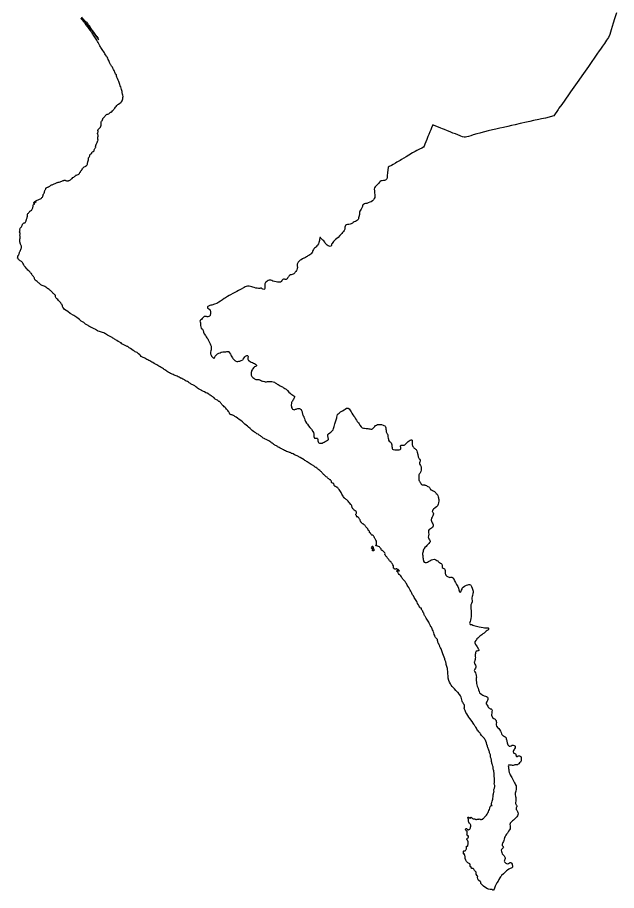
# Model space of a CAD drawing. Extents: x 283583 to 658922, y 889284 to 1241133.
# Drawn here: x 594015 to 628207, y 889284 to 939080 of the extents above; entities that cross this region are included whole.
import ezdxf

# ---------------------------------------------------------------- set-up
doc = ezdxf.new("R2010")
doc.units = 0
doc.header["$MEASUREMENT"] = 0
doc.layers.add('PUNTARENAS', color=7, linetype='Continuous')

msp = doc.modelspace()

# ---------------------------------------------------------------- linework, layer by layer
at = {"layer": 'PUNTARENAS', "color": 241}
msp.add_lwpolyline([(628207, 939352), (628090, 939000), (628019, 938758), (627898, 938381), (627817, 938100), (627748, 937937), (627640, 937780), (627521, 937595), (627409, 937434), (627335, 937325), (627182, 937115), (627122, 937039), (626604, 936291), (626221, 935745), (626056, 935510), (625580, 934832), (625470, 934667), (625077, 934113), (624918, 933897), (624868, 933825), (624630, 933470), (624153, 933345), (623914, 933302), (623772, 933267), (623468, 933201), (623260, 933149), (623070, 933109), (622709, 933031), (622418, 932958), (622214, 932913), (621995, 932862), (621758, 932813), (621544, 932764), (621322, 932718), (621128, 932665), (620883, 932612), (620675, 932554), (620467, 932505), (620413, 932489), (620241, 932443), (620031, 932379), (619884, 932332), (619756, 932293), (619670, 932271), (619579, 932254), (619503, 932252), (619414, 932275), (619326, 932306), (619276, 932323), (619018, 932438), (618866, 932489), (618711, 932552), (618551, 932614), (618394, 932684), (618269, 932734), (618174, 932759), (617946, 932867), (617792, 932927), (617720, 932960), (617643, 932781), (617600, 932664), (617556, 932548), (617498, 932402), (617438, 932283), (617382, 932120), (617326, 931985), (617272, 931860), (617222, 931732), (617183, 931689), (617086, 931629), (616960, 931563), (616812, 931490), (616706, 931426), (616568, 931358), (616347, 931219), (616192, 931131), (616076, 931061), (615942, 930985), (615856, 930930), (615670, 930825), (615585, 930767), (615460, 930693), (615358, 930639), (615234, 930571), (615174, 930532), (615155, 930369), (615134, 930231), (615118, 930056), (615114, 929985), (615108, 929919), (615098, 929870), (615063, 929833), (615013, 929802), (614970, 929788), (614908, 929777), (614836, 929765), (614780, 929753), (614720, 929720), (614675, 929677), (614625, 929611), (614578, 929570), (614543, 929531), (614515, 929495), (614468, 929460), (614422, 929415), (614383, 929355), (614379, 929283), (614383, 929194), (614389, 929122), (614397, 929058), (614405, 928976), (614409, 928914), (614411, 928850), (614403, 928803), (614381, 928752), (614335, 928672), (614276, 928612), (614209, 928565), (614121, 928536), (614034, 928510), (613954, 928477), (613878, 928463), (613816, 928444), (613756, 928420), (613725, 928385), (613713, 928339), (613704, 928302), (613695, 928256), (613678, 928213), (613641, 928155), (613600, 928081), (613559, 928027), (613542, 927984), (613529, 927912), (613531, 927850), (613494, 927714), (613484, 927650), (613471, 927599), (613457, 927552), (613428, 927519), (613360, 927480), (613303, 927440), (613235, 927415), (613183, 927390), (613128, 927353), (613070, 927312), (613000, 927283), (612930, 927265), (612856, 927269), (612786, 927249), (612732, 927216), (612711, 927175), (612705, 927117), (612707, 927047), (612701, 926998), (612668, 926938), (612626, 926874), (612575, 926816), (612519, 926763), (612449, 926683), (612412, 926635), (612318, 926523), (612239, 926470), (612165, 926410), (612109, 926361), (612051, 926299), (612008, 926248), (611969, 926196), (611944, 926143), (611938, 926079), (611907, 926029), (611870, 926015), (611806, 926026), (611750, 926057), (611699, 926088), (611635, 926147), (611586, 926201), (611551, 926265), (611501, 926339), (611448, 926378), (611403, 926417), (611398, 926422), (611389, 926436), (611339, 926489), (611308, 926526), (611281, 926531), (611268, 926513), (611257, 926439), (611252, 926352), (611225, 926254), (611193, 926172), (611146, 926095), (611106, 926045), (611069, 926006), (611016, 925963), (610971, 925924), (610931, 925882), (610904, 925837), (610878, 925781), (610862, 925739), (610846, 925694), (610819, 925649), (610777, 925601), (610743, 925570), (610698, 925538), (610647, 925509), (610589, 925477), (610549, 925454), (610507, 925427), (610457, 925398), (610383, 925354), (610368, 925351), (610278, 925307), (610201, 925258), (610156, 925229), (610090, 925174), (610045, 925128), (610014, 925083), (609997, 925044), (609983, 925001), (609982, 924904), (609989, 924857), (609993, 924813), (609986, 924758), (609968, 924692), (609941, 924640), (609908, 924589), (609871, 924554), (609838, 924513), (609788, 924461), (609744, 924440), (609692, 924421), (609628, 924399), (609597, 924397), (609544, 924370), (609509, 924331), (609476, 924292), (609451, 924253), (609420, 924212), (609403, 924177), (609379, 924152), (609343, 924136), (609296, 924134), (609251, 924148), (609208, 924148), (609162, 924136), (609117, 924097), (609097, 924071), (609079, 924024), (609056, 923999), (609025, 923978), (608947, 923974), (608858, 923983), (608784, 923997), (608687, 924020), (608599, 924041), (608529, 924072), (608471, 924087), (608388, 924087), (608320, 924074), (608263, 924042), (608230, 924000), (608178, 923959), (608137, 923889), (608128, 923821), (608128, 923770), (608132, 923710), (608128, 923661), (608128, 923613), (608122, 923588), (608089, 923568), (608027, 923574), (607976, 923603), (607934, 923634), (607895, 923647), (607847, 923629), (607779, 923629), (607688, 923638), (607616, 923648), (607525, 923669), (607443, 923696), (607392, 923708), (607315, 923731), (607237, 923746), (607184, 923752), (607136, 923754), (607064, 923738), (607010, 923713), (606949, 923684), (606745, 923566), (606634, 923498), (606531, 923447), (606422, 923385), (606304, 923328), (606178, 923268), (606104, 923225), (606010, 923171), (605889, 923097), (605821, 923056), (605713, 922982), (605608, 922893), (605515, 922836), (605387, 922772), (605270, 922727), (605113, 922674), (605060, 922661), (604990, 922645), (604951, 922632), (604914, 922619), (604885, 922601), (604865, 922578), (604861, 922556), (604865, 922518), (604887, 922492), (604937, 922459), (604972, 922432), (605007, 922395), (605021, 922360), (605025, 922322), (605035, 922279), (605029, 922242), (605029, 922205), (605033, 922156), (605023, 922123), (605008, 922086), (604988, 922053), (604969, 922038), (604930, 922016), (604887, 922003), (604841, 922012), (604800, 922016), (604755, 922024), (604711, 922024), (604664, 922016), (604637, 921993), (604598, 921940), (604557, 921903), (604517, 921860), (604470, 921823), (604448, 921809), (604436, 921785), (604430, 921758), (604440, 921729), (604456, 921663), (604467, 921614), (604469, 921556), (604471, 921509), (604473, 921432), (604499, 921355), (604570, 921299), (604612, 921233), (604636, 921127), (604678, 921040), (604738, 920934), (604786, 920872), (604831, 920813), (604873, 920748), (604908, 920686), (604951, 920587), (604984, 920537), (605023, 920461), (605041, 920399), (605064, 920335), (605076, 920273), (605076, 920199), (605062, 920127), (605047, 920057), (605034, 919988), (605035, 919897), (605064, 919825), (605091, 919766), (605138, 919714), (605194, 919660), (605220, 919652), (605245, 919654), (605264, 919673), (605280, 919718), (605303, 919759), (605365, 919821), (605433, 919887), (605505, 919930), (605577, 919958), (605650, 919989), (605732, 920001), (605808, 920001), (605870, 920005), (605916, 920012), (605962, 920025), (606015, 920029), (606052, 920022), (606081, 920002), (606118, 919961), (606174, 919884), (606196, 919831), (606217, 919781), (606250, 919719), (606281, 919674), (606313, 919626), (606346, 919589), (606381, 919544), (606418, 919513), (606451, 919490), (606482, 919470), (606532, 919459), (606591, 919463), (606641, 919467), (606707, 919482), (606787, 919506), (606876, 919549), (606906, 919598), (606955, 919666), (606992, 919715), (607030, 919756), (607061, 919783), (607098, 919805), (607133, 919805), (607153, 919801), (607172, 919787), (607180, 919748), (607180, 919700), (607172, 919667), (607165, 919624), (607167, 919591), (607178, 919564), (607206, 919519), (607243, 919494), (607305, 919455), (607361, 919424), (607433, 919405), (607486, 919368), (607550, 919341), (607602, 919308), (607615, 919284), (607638, 919268), (607658, 919239), (607660, 919214), (607631, 919190), (607596, 919177), (607549, 919155), (607503, 919116), (607433, 919021), (607404, 918978), (607379, 918932), (607365, 918879), (607350, 918834), (607346, 918774), (607352, 918716), (607362, 918676), (607396, 918608), (607440, 918552), (607503, 918501), (607538, 918463), (607577, 918447), (607629, 918430), (607687, 918422), (607736, 918424), (607792, 918426), (607835, 918409), (607891, 918389), (607942, 918362), (607998, 918341), (608039, 918327), (608107, 918308), (608162, 918304), (608234, 918302), (608288, 918312), (608325, 918316), (608360, 918316), (608377, 918312), (608446, 918313), (608528, 918310), (608610, 918294), (608678, 918271), (608728, 918240), (608796, 918197), (608841, 918170), (608890, 918139), (608948, 918104), (609010, 918073), (609078, 918039), (609133, 918008), (609179, 917975), (609226, 917949), (609269, 917920), (609312, 917903), (609343, 917882), (609374, 917852), (609425, 917804), (609511, 917706), (609577, 917650), (609626, 917609), (609675, 917566), (609733, 917528), (609780, 917508), (609809, 917487), (609824, 917471), (609832, 917450), (609828, 917419), (609792, 917349), (609761, 917296), (609741, 917244), (609706, 917199), (609683, 917158), (609664, 917110), (609648, 917071), (609644, 916991), (609642, 916940), (609653, 916891), (609665, 916841), (609690, 916784), (609722, 916734), (609768, 916716), (609815, 916709), (609879, 916730), (609920, 916748), (609966, 916763), (610013, 916777), (610075, 916781), (610108, 916781), (610145, 916764), (610176, 916738), (610198, 916711), (610223, 916661), (610239, 916624), (610258, 916583), (610266, 916538), (610274, 916490), (610286, 916455), (610303, 916422), (610328, 916355), (610353, 916320), (610357, 916289), (610368, 916284), (610403, 916213), (610426, 916123), (610463, 916033), (610505, 915938), (610561, 915874), (610627, 915787), (610701, 915689), (610793, 915591), (610877, 915474), (610919, 915403), (610938, 915315), (610930, 915241), (610932, 915178), (610951, 915128), (610974, 915094), (610990, 915084), (611044, 915084), (611085, 915091), (611116, 915089), (611142, 915068), (611155, 915014), (611160, 914962), (611165, 914926), (611175, 914882), (611193, 914841), (611208, 914823), (611252, 914805), (611306, 914800), (611347, 914800), (611409, 914807), (611461, 914836), (611518, 914864), (611569, 914892), (611615, 914913), (611655, 914942), (611707, 914970), (611746, 914986), (611761, 915009), (611764, 915045), (611751, 915086), (611743, 915138), (611728, 915181), (611728, 915223), (611731, 915259), (611738, 915295), (611775, 915339), (611839, 915385), (611891, 915423), (611929, 915464), (611960, 915490), (612004, 915521), (612036, 915558), (612057, 915628), (612088, 915756), (612127, 915895), (612168, 916016), (612202, 916122), (612246, 916238), (612245, 916291), (612253, 916360), (612281, 916427), (612320, 916481), (612369, 916517), (612454, 916579), (612562, 916638), (612663, 916702), (612725, 916746), (612794, 916789), (612851, 916802), (612884, 916794), (612941, 916758), (612982, 916709), (613016, 916650), (613052, 916590), (613100, 916513), (613159, 916418), (613213, 916343), (613262, 916279), (613308, 916196), (613367, 916103), (613411, 916041), (613473, 915964), (613511, 915897), (613563, 915820), (613635, 915737), (613649, 915715), (613695, 915682), (613757, 915661), (613829, 915658), (613922, 915643), (614004, 915645), (614076, 915622), (614130, 915616), (614184, 915596), (614231, 915593), (614287, 915619), (614336, 915665), (614367, 915714), (614409, 915758), (614450, 915799), (614509, 915832), (614571, 915858), (614661, 915855), (614736, 915860), (614798, 915860), (614883, 915834), (614926, 915813), (614975, 915795), (615009, 915772), (615024, 915731), (615038, 915670), (615043, 915603), (615051, 915549), (615056, 915500), (615066, 915449), (615076, 915413), (615117, 915340), (615143, 915307), (615151, 915253), (615145, 915204), (615148, 915158), (615166, 915093), (615186, 915036), (615191, 914987), (615199, 914962), (615225, 914923), (615279, 914882), (615315, 914859), (615343, 914810), (615364, 914763), (615385, 914703), (615390, 914618), (615398, 914556), (615400, 914504), (615421, 914458), (615454, 914429), (615550, 914416), (615642, 914421), (615715, 914424), (615800, 914426), (615864, 914447), (615887, 914472), (615887, 914552), (615875, 914612), (615875, 914650), (615908, 914684), (615970, 914694), (616037, 914691), (616078, 914688), (616119, 914709), (616158, 914737), (616228, 914802), (616274, 914863), (616323, 914904), (616377, 914938), (616434, 914966), (616483, 914981), (616509, 914981), (616537, 914963), (616550, 914935), (616542, 914883), (616542, 914770), (616547, 914698), (616557, 914672), (616588, 914618), (616611, 914577), (616639, 914541), (616660, 914510), (616688, 914489), (616732, 914466), (616764, 914434), (616792, 914400), (616813, 914356), (616828, 914284), (616864, 914145), (616884, 914024), (616925, 913952), (616943, 913913), (616982, 913880), (617005, 913833), (617000, 913779), (616979, 913730), (616964, 913686), (616969, 913630), (616987, 913578), (617010, 913519), (617048, 913454), (617052, 913435), (617060, 913389), (617060, 913322), (617049, 913265), (617028, 913183), (617002, 913116), (616972, 913070), (616938, 913026), (616922, 912985), (616917, 912925), (616920, 912859), (616925, 912781), (616925, 912732), (616930, 912709), (616937, 912658), (616966, 912624), (616978, 912585), (617002, 912560), (617032, 912526), (617043, 912495), (617053, 912462), (617068, 912436), (617107, 912420), (617153, 912425), (617205, 912425), (617241, 912420), (617274, 912410), (617309, 912401), (617355, 912380), (617404, 912354), (617443, 912334), (617487, 912303), (617523, 912272), (617543, 912241), (617566, 912202), (617584, 912166), (617610, 912140), (617654, 912130), (617710, 912104), (617741, 912088), (617782, 912063), (617813, 912042), (617847, 912008), (617888, 911970), (617921, 911936), (617965, 911884), (617998, 911820), (618029, 911745), (618044, 911691), (618049, 911645), (618057, 911588), (618057, 911519), (618048, 911399), (618027, 911311), (617988, 911234), (617924, 911162), (617854, 911103), (617769, 911034), (617720, 910990), (617697, 910941), (617691, 910910), (617722, 910872), (617743, 910830), (617753, 910771), (617740, 910717), (617714, 910650), (617678, 910575), (617655, 910519), (617629, 910434), (617630, 910399), (617648, 910342), (617666, 910293), (617691, 910252), (617715, 910198), (617735, 910147), (617738, 910080), (617719, 910023), (617694, 909990), (617639, 909954), (617590, 909920), (617518, 909882), (617477, 909828), (617472, 909743), (617482, 909681), (617484, 909601), (617475, 909517), (617462, 909445), (617470, 909396), (617485, 909340), (617531, 909280), (617555, 909257), (617575, 909224), (617578, 909177), (617539, 909134), (617485, 909069), (617425, 909008), (617379, 908959), (617343, 908915), (617268, 908846), (617232, 908794), (617205, 908752), (617179, 908705), (617168, 908615), (617148, 908559), (617137, 908507), (617137, 908451), (617147, 908386), (617155, 908288), (617163, 908219), (617178, 908170), (617183, 908108), (617188, 908067), (617227, 908013), (617293, 907994), (617355, 907999), (617409, 908017), (617476, 908048), (617551, 908082), (617605, 908117), (617654, 908143), (617721, 908169), (617791, 908176), (617850, 908161), (617896, 908143), (617955, 908109), (618002, 908088), (618033, 908055), (618058, 908014), (618107, 907988), (618161, 907959), (618197, 907941), (618215, 907921), (618236, 907890), (618246, 907851), (618248, 907787), (618254, 907746), (618263, 907706), (618311, 907675), (618347, 907659), (618378, 907641), (618412, 907600), (618424, 907538), (618429, 907471), (618435, 907409), (618429, 907363), (618440, 907319), (618457, 907275), (618527, 907218), (618602, 907177), (618650, 907151), (618699, 907141), (618756, 907156), (618813, 907151), (618851, 907135), (618903, 907097), (618923, 907030), (618949, 906976), (618985, 906914), (619013, 906844), (619046, 906785), (619072, 906741), (619143, 906624), (619178, 906528), (619202, 906441), (619219, 906374), (619240, 906320), (619284, 906299), (619320, 906319), (619356, 906407), (619387, 906466), (619403, 906520), (619452, 906582), (619537, 906644), (619645, 906692), (619725, 906726), (619771, 906741), (619818, 906738), (619864, 906725), (619895, 906705), (619931, 906620), (619972, 906537), (619992, 906475), (620013, 906424), (620025, 906362), (620020, 906287), (619999, 906220), (619979, 906117), (619966, 906056), (619949, 905985), (619951, 905900), (619959, 905820), (619964, 905743), (619933, 905658), (619899, 905581), (619891, 905485), (619886, 905377), (619904, 905246), (619910, 905152), (619915, 905018), (619910, 904905), (619894, 904802), (619873, 904709), (619852, 904624), (619824, 904567), (619816, 904539), (619824, 904498), (619860, 904454), (619911, 904449), (619955, 904449), (620006, 904423), (620071, 904400), (620135, 904379), (620212, 904361), (620282, 904340), (620357, 904319), (620488, 904296), (620588, 904283), (620678, 904275), (620726, 904268), (620770, 904266), (620798, 904263), (620847, 904273), (620883, 904271), (620901, 904255), (620906, 904240), (620893, 904178), (620857, 904134), (620821, 904109), (620759, 904075), (620643, 903959), (620579, 903916), (620514, 903877), (620455, 903834), (620411, 903793), (620344, 903739), (620287, 903685), (620241, 903636), (620215, 903589), (620167, 903544), (620128, 903470), (620123, 903408), (620162, 903313), (620210, 903243), (620251, 903179), (620277, 903140), (620288, 903140), (620290, 903132), (620317, 903077), (620332, 903045), (620345, 903003), (620338, 902977), (620315, 902956), (620286, 902951), (620230, 902944), (620195, 902929), (620176, 902905), (620162, 902853), (620156, 902807), (620147, 902753), (620135, 902692), (620141, 902635), (620152, 902587), (620142, 902527), (620129, 902463), (620111, 902402), (620098, 902337), (620090, 902307), (620091, 902260), (620121, 902203), (620158, 902141), (620174, 902086), (620180, 902023), (620154, 901964), (620113, 901918), (620092, 901879), (620088, 901827), (620120, 901766), (620164, 901708), (620184, 901629), (620196, 901580), (620204, 901530), (620211, 901457), (620203, 901389), (620203, 901332), (620198, 901261), (620214, 901165), (620218, 901100), (620236, 901017), (620260, 900941), (620277, 900897), (620303, 900818), (620331, 900723), (620360, 900633), (620392, 900568), (620443, 900518), (620515, 900468), (620580, 900427), (620652, 900392), (620728, 900364), (620780, 900347), (620833, 900312), (620863, 900265), (620870, 900219), (620870, 900175), (620848, 900125), (620814, 900085), (620776, 900031), (620760, 899970), (620774, 899926), (620826, 899855), (620867, 899800), (620881, 899750), (620913, 899707), (620950, 899678), (620998, 899653), (621042, 899639), (621092, 899607), (621109, 899566), (621094, 899492), (621083, 899405), (621076, 899327), (621078, 899278), (621105, 899197), (621129, 899151), (621212, 899093), (621274, 899060), (621307, 899026), (621331, 898986), (621345, 898928), (621347, 898871), (621336, 898800), (621332, 898758), (621334, 898726), (621363, 898657), (621440, 898568), (621488, 898531), (621531, 898470), (621577, 898372), (621623, 898288), (621643, 898222), (621660, 898188), (621708, 898133), (621759, 898099), (621804, 898073), (621854, 898044), (621883, 898021), (621905, 897990), (621915, 897919), (621928, 897891), (621945, 897802), (621965, 897715), (621985, 897644), (622006, 897594), (622041, 897550), (622078, 897520), (622129, 897513), (622189, 897533), (622244, 897566), (622304, 897575), (622363, 897564), (622403, 897534), (622422, 897509), (622425, 897479), (622416, 897420), (622390, 897375), (622357, 897322), (622327, 897272), (622312, 897239), (622308, 897198), (622319, 897175), (622326, 897143), (622348, 897128), (622402, 897106), (622431, 897086), (622452, 897054), (622457, 897021), (622474, 896974), (622483, 896939), (622503, 896921), (622535, 896924), (622585, 896965), (622618, 896972), (622673, 896969), (622714, 896950), (622740, 896922), (622757, 896880), (622756, 896813), (622755, 896756), (622754, 896682), (622745, 896639), (622717, 896604), (622676, 896558), (622639, 896515), (622591, 896482), (622550, 896456), (622493, 896451), (622440, 896461), (622411, 896454), (622362, 896431), (622305, 896413), (622266, 896413), (622203, 896428), (622163, 896437), (622100, 896439), (622048, 896428), (622027, 896401), (622037, 896332), (622042, 896251), (622051, 896186), (622068, 896104), (622080, 896008), (622115, 895938), (622143, 895877), (622193, 895784), (622224, 895723), (622354, 895466), (622382, 895418), (622417, 895366), (622446, 895311), (622469, 895264), (622476, 895198), (622483, 895140), (622481, 895072), (622450, 894943), (622432, 894888), (622422, 894838), (622413, 894758), (622439, 894645), (622453, 894581), (622461, 894519), (622468, 894468), (622460, 894386), (622446, 894307), (622441, 894287), (622443, 894256), (622459, 894206), (622478, 894178), (622496, 894145), (622515, 894109), (622513, 894063), (622496, 894037), (622481, 894008), (622470, 893978), (622475, 893939), (622486, 893904), (622512, 893867), (622531, 893836), (622562, 893784), (622582, 893730), (622590, 893667), (622577, 893599), (622550, 893538), (622511, 893485), (622457, 893424), (622381, 893350), (622316, 893293), (622270, 893254), (622210, 893202), (622173, 893163), (622144, 893130), (622127, 893099), (622119, 893056), (622127, 892982), (622141, 892917), (622144, 892866), (622131, 892804), (622094, 892737), (622047, 892667), (621999, 892591), (621974, 892555), (621928, 892494), (621883, 892433), (621842, 892365), (621813, 892302), (621790, 892215), (621779, 892143), (621755, 892074), (621725, 892022), (621706, 891994), (621689, 891964), (621676, 891929), (621672, 891886), (621687, 891851), (621713, 891818), (621729, 891801), (621737, 891781), (621746, 891749), (621737, 891723), (621712, 891696), (621638, 891629), (621620, 891583), (621647, 891511), (621662, 891448), (621671, 891385), (621712, 891344), (621764, 891293), (621787, 891267), (621812, 891221), (621825, 891184), (621846, 891145), (621849, 891102), (621838, 891062), (621819, 891023), (621805, 890995), (621797, 890958), (621806, 890930), (621843, 890882), (621889, 890841), (621926, 890819), (621991, 890815), (622045, 890834), (622093, 890871), (622128, 890885), (622167, 890885), (622191, 890872), (622219, 890839), (622241, 890793), (622258, 890757), (622263, 890711), (622269, 890660), (622262, 890621), (622238, 890586), (622186, 890562), (622129, 890544), (622064, 890501), (621990, 890448), (621930, 890411), (621869, 890350), (621810, 890302), (621747, 890241), (621648, 890138), (621613, 890095), (621589, 890064), (621550, 890005), (621495, 889919), (621442, 889824), (621373, 889715), (621325, 889610), (621286, 889530), (621243, 889425), (621198, 889320), (621183, 889284), (621140, 889311), (621090, 889335), (621046, 889339), (621003, 889339), (620900, 889356), (620844, 889373), (620747, 889432), (620612, 889533), (620492, 889640), (620468, 889693), (620463, 889770), (620420, 889799), (620353, 889854), (620311, 889901), (620285, 889960), (620277, 890032), (620288, 890098), (620261, 890128), (620203, 890210), (620197, 890261), (620189, 890324), (620138, 890386), (620102, 890432), (620075, 890470), (620058, 890504), (620025, 890534), (619948, 890548), (619916, 890597), (619904, 890631), (619861, 890664), (619847, 890713), (619855, 890748), (619836, 890805), (619799, 890829), (619717, 890858), (619644, 890935), (619606, 891008), (619575, 891105), (619574, 891105), (619573, 891146), (619567, 891182), (619559, 891224), (619553, 891265), (619546, 891303), (619532, 891322), (619513, 891339), (619485, 891358), (619483, 891361), (619528, 891374), (619483, 891361), (619483, 891361), (619470, 891377), (619464, 891402), (619464, 891457), (619466, 891495), (619477, 891523), (619494, 891540), (619515, 891540), (619545, 891542), (619566, 891544), (619589, 891571), (619608, 891596), (619621, 891625), (619638, 891661), (619642, 891697), (619640, 891743), (619638, 891786), (619644, 891807), (619655, 891815), (619691, 891815), (619712, 891834), (619721, 891851), (619727, 891883), (619729, 891927), (619729, 891993), (619732, 892058), (619723, 892111), (619698, 892154), (619668, 892185), (619658, 892200), (619652, 892215), (619660, 892228), (619666, 892232), (619677, 892244), (619694, 892263), (619732, 892296), (619751, 892328), (619756, 892362), (619753, 892387), (619743, 892404), (619724, 892408), (619696, 892413), (619677, 892423), (619671, 892455), (619675, 892485), (619682, 892548), (619686, 892616), (619688, 892654), (619676, 892664), (619657, 892664), (619642, 892673), (619638, 892690), (619638, 892694), (619625, 892717), (619608, 892729), (619587, 892742), (619579, 892759), (619576, 892776), (619596, 892788), (619610, 892795), (619608, 892805), (619617, 892820), (619634, 892828), (619646, 892828), (619670, 892811), (619686, 892790), (619701, 892765), (619724, 892742), (619748, 892744), (619758, 892750), (619777, 892767), (619796, 892771), (619828, 892790), (619845, 892813), (619862, 892853), (619875, 892906), (619886, 892959), (619890, 892987), (619884, 893020), (619879, 893044), (619860, 893065), (619829, 893101), (619801, 893135), (619774, 893175), (619766, 893220), (619764, 893266), (619753, 893330), (619743, 893395), (619728, 893446), (619736, 893461), (619749, 893463), (619762, 893463), (619777, 893458), (619787, 893451), (619806, 893434), (619825, 893413), (619836, 893413), (619863, 893419), (619874, 893440), (619893, 893464), (619918, 893457), (619939, 893440), (619963, 893411), (619994, 893383), (620026, 893368), (620085, 893368), (620117, 893364), (620147, 893355), (620180, 893340), (620218, 893342), (620252, 893347), (620292, 893351), (620343, 893361), (620375, 893370), (620405, 893363), (620428, 893353), (620451, 893338), (620470, 893327), (620498, 893331), (620540, 893346), (620576, 893359), (620603, 893384), (620627, 893419), (620654, 893453), (620695, 893486), (620735, 893527), (620775, 893575), (620818, 893636), (620868, 893710), (620896, 893774), (620917, 893855), (620949, 893912), (620973, 893980), (620983, 894024), (620996, 894062), (621015, 894102), (621040, 894130), (621070, 894140), (621104, 894140), (621091, 894157), (621074, 894181), (621070, 894219), (621077, 894259), (621092, 894314), (621113, 894373), (621132, 894440), (621145, 894486), (621155, 894537), (621156, 894645), (621158, 894708), (621164, 894755), (621177, 894786), (621192, 894831), (621205, 894875), (621211, 894900), (621226, 894926), (621218, 894939), (621207, 894955), (621194, 894981), (621190, 895002), (621197, 895027), (621209, 895053), (621231, 895089), (621245, 895118), (621250, 895163), (621256, 895207), (621254, 895269), (621237, 895322), (621229, 895384), (621233, 895422), (621242, 895473), (621242, 895515), (621240, 895551), (621236, 895610), (621232, 895684), (621230, 895781), (621223, 895872), (621219, 895980), (621211, 896067), (621203, 896110), (621182, 896163), (621171, 896197), (621169, 896239), (621165, 896286), (621157, 896333), (621140, 896383), (621123, 896455), (621113, 896500), (621098, 896546), (621081, 896586), (621073, 896639), (621071, 896682), (621069, 896730), (621058, 896771), (621045, 896813), (621026, 896859), (621018, 896889), (621018, 896923), (621014, 896969), (621008, 897016), (620997, 897063), (620983, 897101), (620964, 897139), (620960, 897178), (620957, 897175), (620949, 897197), (620942, 897226), (620915, 897299), (620896, 897349), (620884, 897377), (620880, 897387), (620878, 897399), (620868, 897419), (620834, 897522), (620808, 897607), (620782, 897700), (620748, 897803), (620719, 897861), (620687, 897906), (620663, 897948), (620626, 897991), (620589, 898038), (620542, 898081), (620503, 898135), (620447, 898221), (620423, 898266), (620389, 898301), (620344, 898343), (620304, 898396), (620270, 898438), (620233, 898489), (620212, 898542), (620178, 898594), (620138, 898642), (620095, 898720), (620089, 898728), (620079, 898746), (620070, 898760), (620067, 898765), (620028, 898829), (619962, 898916), (619840, 899088), (619767, 899178), (619714, 899260), (619658, 899366), (619611, 899446), (619561, 899557), (619524, 899633), (619516, 899686), (619527, 899739), (619538, 899779), (619535, 899832), (619509, 899890), (619474, 899938), (619445, 899980), (619416, 900025), (619398, 900086), (619382, 900160), (619359, 900244), (619332, 900321), (619301, 900382), (619269, 900438), (619227, 900491), (619158, 900570), (619157, 900572), (619153, 900577), (619152, 900578), (619118, 900616), (619040, 900700), (618958, 900785), (618886, 900867), (618828, 900924), (618776, 901000), (618726, 901077), (618670, 901175), (618636, 901268), (618602, 901403), (618594, 901522), (618586, 901646), (618581, 901717), (618576, 901791), (618560, 901876), (618553, 901953), (618537, 902011), (618526, 902056), (618505, 902119), (618484, 902177), (618474, 902241), (618456, 902331), (618432, 902410), (618415, 902462), (618401, 902504), (618298, 902782), (618216, 903016), (618199, 903065), (618150, 903130), (618138, 903154), (618127, 903175), (618121, 903215), (618111, 903254), (618090, 903294), (618058, 903353), (618041, 903374), (618024, 903389), (618018, 903410), (618014, 903446), (618010, 903474), (617999, 903506), (617984, 903531), (617984, 903558), (617993, 903582), (617993, 903603), (617976, 903618), (617944, 903645), (617904, 903675), (617877, 903717), (617843, 903785), (617830, 903829), (617807, 903882), (617792, 903911), (617776, 903977), (617765, 904025), (617738, 904097), (617706, 904161), (617683, 904214), (617660, 904260), (617641, 904296), (617616, 904328), (617592, 904381), (617567, 904423), (617544, 904461), (617523, 904495), (617508, 904540), (617491, 904587), (617460, 904649), (617424, 904710), (617384, 904769), (617348, 904822), (617325, 904863), (617295, 904901), (617278, 904916), (617259, 904947), (617242, 904966), (617225, 905017), (617219, 905047), (617217, 905076), (617204, 905102), (617192, 905119), (617175, 905138), (617162, 905160), (617158, 905173), (617148, 905202), (617143, 905219), (617133, 905240), (617120, 905257), (617093, 905285), (617078, 905306), (617069, 905327), (617070, 905384), (617072, 905403), (617048, 905395), (617034, 905395), (617008, 905406), (616991, 905421), (616962, 905448), (616939, 905497), (616899, 905574), (616854, 905654), (616825, 905726), (616802, 905775), (616768, 905826), (616736, 905883), (616698, 905938), (616660, 906000), (616612, 906085), (616568, 906157), (616517, 906244), (616462, 906354), (616424, 906422), (616382, 906483), (616344, 906562), (616304, 906642), (616262, 906708), (616222, 906790), (616188, 906843), (616144, 906912), (616057, 906999), (616017, 907041), (615985, 907075), (615954, 907120), (615926, 907179), (615899, 907226), (615869, 907257), (615844, 907281), (615819, 907298), (615798, 907317), (615762, 907357), (615741, 907399), (615717, 907431), (615703, 907452), (615690, 907470), (615675, 907496), (615671, 907519), (615677, 907536), (615692, 907540), (615711, 907538), (615737, 907523), (615764, 907513), (615785, 907513), (615823, 907521), (615804, 907538), (615785, 907559), (615764, 907580), (615749, 907589), (615732, 907593), (615713, 907601), (615694, 907602), (615680, 907608), (615661, 907623), (615635, 907631), (615620, 907627), (615591, 907614), (615555, 907621), (615523, 907636), (615508, 907644), (615489, 907665), (615483, 907676), (615477, 907708), (615475, 907756), (615468, 907801), (615447, 907858), (615428, 907896), (615397, 907938), (615367, 907979), (615342, 908006), (615317, 908033), (615274, 908071), (615255, 908090), (615234, 908132), (615215, 908164), (615194, 908181), (615167, 908194), (615145, 908215), (615133, 908244), (615112, 908285), (615095, 908308), (615061, 908340), (615040, 908378), (615032, 908387), (615023, 908402), (615002, 908426), (614989, 908449), (614989, 908478), (614992, 908508), (614979, 908546), (614949, 908582), (614924, 908610), (614899, 908629), (614865, 908658), (614850, 908675), (614831, 908684), (614802, 908684), (614789, 908699), (614780, 908739), (614764, 908779), (614740, 908817), (614702, 908856), (614669, 908883), (614626, 908911), (614590, 908928), (614563, 908933), (614533, 908939), (614499, 908937), (614483, 908935), (614472, 908939), (614472, 908958), (614485, 908988), (614500, 909035), (614508, 909068), (614508, 909157), (614498, 909206), (614477, 909263), (614435, 909335), (614414, 909364), (614388, 909406), (614365, 909455), (614354, 909478), (614333, 909508), (614314, 909533), (614289, 909552), (614276, 909550), (614251, 909552), (614236, 909552), (614219, 909563), (614204, 909584), (614190, 909620), (614177, 909645), (614164, 909669), (614150, 909686), (614135, 909690), (614126, 909693), (614112, 909704), (614105, 909719), (614099, 909759), (614086, 909795), (614072, 909810), (614053, 909824), (614038, 909841), (614029, 909852), (614021, 909886), (614015, 909915), (613994, 909937), (613956, 909973), (613941, 909996), (613907, 910028), (613884, 910057), (613852, 910091), (613833, 910123), (613806, 910148), (613780, 910165), (613747, 910191), (613740, 910196), (613715, 910200), (613694, 910215), (613673, 910232), (613643, 910266), (613622, 910300), (613599, 910347), (613580, 910389), (613567, 910427), (613540, 910469), (613517, 910510), (613495, 910535), (613481, 910558), (613462, 910577), (613451, 910586), (613434, 910596), (613421, 910596), (613405, 910590), (613375, 910583), (613379, 910617), (613373, 910642), (613365, 910670), (613352, 910689), (613335, 910706), (613331, 910720), (613333, 910754), (613344, 910782), (613358, 910803), (613367, 910828), (613365, 910863), (613337, 910895), (613285, 910939), (613234, 910975), (613202, 911014), (613173, 911052), (613158, 911063), (613135, 911091), (613126, 911110), (613116, 911140), (613103, 911178), (613090, 911224), (613076, 911258), (613044, 911300), (612960, 911398), (612926, 911442), (612886, 911491), (612846, 911521), (612810, 911561), (612778, 911591), (612742, 911616), (612708, 911642), (612691, 911663), (612662, 911685), (612624, 911740), (612603, 911778), (612565, 911827), (612529, 911890), (612506, 911941), (612481, 911994), (612447, 912037), (612409, 912092), (612375, 912149), (612345, 912200), (612314, 912229), (612284, 912255), (612253, 912282), (612231, 912297), (612212, 912312), (612191, 912323), (612174, 912333), (612151, 912337), (612128, 912350), (612113, 912359), (612096, 912380), (612096, 912396), (612088, 912415), (612088, 912432), (612077, 912461), (612063, 912485), (612046, 912499), (612027, 912512), (612003, 912521), (611965, 912542), (611944, 912561), (611938, 912584), (611932, 912624), (611919, 912646), (611892, 912673), (611873, 912699), (611843, 912713), (611815, 912728), (611784, 912756), (611752, 912791), (611714, 912827), (611687, 912857), (611640, 912884), (611602, 912912), (611568, 912941), (611518, 912984), (611484, 913007), (611454, 913045), (611421, 913096), (611395, 913126), (611368, 913160), (611334, 913185), (611298, 913215), (611271, 913241), (611216, 913288), (611178, 913317), (611146, 913345), (611119, 913379), (611089, 913400), (611074, 913407), (611045, 913415), (611015, 913436), (610988, 913457), (610958, 913483), (610918, 913510), (610886, 913521), (610850, 913542), (610818, 913559), (610776, 913580), (610728, 913617), (610700, 913631), (610679, 913650), (610656, 913659), (610637, 913672), (610601, 913697), (610556, 913727), (610510, 913759), (610470, 913786), (610419, 913816), (610396, 913835), (610383, 913848), (610375, 913842), (610146, 913973), (609983, 914078), (609832, 914131), (609752, 914182), (609701, 914205), (609647, 914219), (609612, 914246), (609585, 914258), (609544, 914265), (609508, 914277), (609447, 914303), (609373, 914331), (609306, 914358), (609251, 914386), (609194, 914418), (609132, 914456), (609103, 914473), (609052, 914500), (609010, 914522), (608957, 914543), (608915, 914569), (608862, 914597), (608834, 914620), (608707, 914684), (608678, 914711), (608653, 914731), (608602, 914762), (608555, 914792), (608513, 914824), (608469, 914862), (608410, 914900), (608355, 914932), (608291, 914970), (608209, 915004), (608148, 915032), (608131, 915051), (608103, 915061), (608037, 915091), (608004, 915121), (607964, 915153), (607928, 915185), (607879, 915224), (607816, 915262), (607744, 915304), (607674, 915340), (607617, 915389), (607541, 915436), (607488, 915474), (607408, 915525), (607368, 915560), (607292, 915630), (607197, 915719), (607140, 915761), (607062, 915823), (606990, 915886), (606907, 915962), (606850, 916009), (606755, 916088), (606669, 916155), (606574, 916227), (606500, 916279), (606453, 916309), (606419, 916328), (606381, 916352), (606348, 916375), (606316, 916390), (606295, 916392), (606248, 916407), (606208, 916420), (606187, 916434), (606170, 916439), (606140, 916462), (606121, 916487), (606117, 916517), (606105, 916553), (606081, 916578), (606062, 916614), (606018, 916659), (605980, 916703), (605946, 916741), (605900, 916794), (605868, 916833), (605813, 916875), (605777, 916923), (605739, 916957), (605708, 916982), (605680, 917010), (605659, 917035), (605625, 917077), (605598, 917120), (605568, 917158), (605543, 917171), (605515, 917183), (605469, 917219), (605425, 917249), (605382, 917274), (605336, 917298), (605304, 917308), (605283, 917325), (605268, 917336), (605253, 917359), (605211, 917400), (605167, 917437), (605133, 917460), (605106, 917481), (605068, 917507), (605015, 917538), (604983, 917562), (604930, 917594), (604837, 917644), (604772, 917676), (604694, 917719), (604624, 917746), (604562, 917780), (604527, 917812), (604522, 917822), (604497, 917829), (604465, 917846), (604415, 917869), (604343, 917905), (604294, 917939), (604252, 917969), (604201, 918011), (604159, 918050), (604131, 918071), (604102, 918081), (604055, 918101), (604017, 918119), (603975, 918138), (603931, 918172), (603884, 918199), (603821, 918242), (603768, 918280), (603711, 918312), (603645, 918339), (603593, 918371), (603544, 918405), (603510, 918433), (603462, 918458), (603404, 918483), (603356, 918498), (603320, 918515), (603297, 918532), (603246, 918558), (603189, 918590), (603128, 918617), (603013, 918651), (602954, 918679), (602901, 918715), (602844, 918739), (602804, 918761), (602751, 918780), (602698, 918803), (602660, 918828), (602612, 918858), (602561, 918890), (602525, 918918), (602477, 918947), (602434, 918977), (602390, 919002), (602348, 919043), (602291, 919079), (602221, 919121), (602158, 919157), (602090, 919191), (602018, 919231), (601976, 919261), (601902, 919299), (601813, 919348), (601737, 919393), (601688, 919421), (601621, 919455), (601562, 919493), (601509, 919519), (601458, 919546), (601397, 919578), (601346, 919612), (601289, 919640), (601242, 919667), (601196, 919678), (601147, 919701), (601113, 919723), (601075, 919750), (601029, 919797), (600997, 919837), (600932, 919903), (600911, 919920), (600877, 919941), (600841, 919966), (600795, 919988), (600742, 920015), (600697, 920043), (600621, 920086), (600543, 920139), (600467, 920190), (600391, 920235), (600307, 920304), (600270, 920317), (600207, 920345), (600118, 920383), (600053, 920421), (599981, 920472), (599928, 920513), (599903, 920517), (599850, 920551), (599763, 920604), (599683, 920648), (599562, 920726), (599508, 920760), (599463, 920787), (599415, 920821), (599338, 920859), (599275, 920895), (599231, 920927), (599163, 920963), (599104, 920991), (599038, 921031), (598994, 921057), (598937, 921084), (598871, 921105), (598812, 921125), (598755, 921144), (598696, 921165), (598626, 921186), (598578, 921212), (598531, 921244), (598512, 921265), (598478, 921282), (598442, 921299), (598400, 921318), (598349, 921339), (598284, 921371), (598235, 921390), (598182, 921409), (598134, 921445), (598094, 921481), (598060, 921515), (598042, 921502), (597930, 921572), (597906, 921591), (597795, 921686), (597660, 921756), (597548, 921856), (597407, 921962), (597237, 922080), (597032, 922204), (596885, 922309), (596702, 922430), (596663, 922474), (596604, 922551), (596569, 922627), (596579, 922638), (596583, 922660), (596575, 922687), (596560, 922708), (596534, 922732), (596518, 922749), (596494, 922780), (596484, 922804), (596475, 922825), (596456, 922846), (596437, 922852), (596410, 922872), (596401, 922891), (596382, 922908), (596355, 922941), (596311, 922988), (596260, 923037), (596228, 923079), (596207, 923111), (596192, 923143), (596190, 923166), (596186, 923193), (596188, 923223), (596176, 923242), (596161, 923259), (596129, 923280), (596089, 923308), (596060, 923333), (596028, 923369), (595998, 923404), (595977, 923432), (595935, 923472), (595895, 923508), (595859, 923531), (595825, 923555), (595772, 923595), (595722, 923629), (595684, 923661), (595637, 923703), (595601, 923729), (595574, 923739), (595538, 923750), (595481, 923773), (595434, 923792), (595383, 923813), (595343, 923839), (595314, 923864), (595286, 923890), (595248, 923917), (595219, 923943), (595191, 923968), (595164, 923992), (595134, 924012), (595079, 924054), (595035, 924096), (595007, 924139), (594993, 924166), (594982, 924207), (594961, 924251), (594942, 924276), (594925, 924302), (594906, 924321), (594887, 924348), (594864, 924380), (594834, 924423), (594809, 924469), (594788, 924495), (594763, 924522), (594735, 924552), (594695, 924586), (594661, 924620), (594615, 924669), (594566, 924718), (594524, 924769), (594467, 924835), (594429, 924883), (594397, 924919), (594374, 924955), (594351, 925012), (594323, 925059), (594302, 925097), (594262, 925137), (594241, 925154), (594214, 925176), (594169, 925205), (594127, 925231), (594097, 925247), (594072, 925276), (594064, 925308), (594055, 925329), (594038, 925342), (594019, 925357), (594015, 925374), (594028, 925407), (594028, 925454), (594028, 925458), (594036, 925479), (594051, 925494), (594070, 925515), (594087, 925539), (594100, 925560), (594113, 925589), (594119, 925625), (594123, 925655), (594132, 925678), (594140, 925699), (594147, 925724), (594172, 925755), (594191, 925802), (594210, 925838), (594232, 925901), (594238, 925939), (594245, 925975), (594240, 926026), (594230, 926066), (594213, 926115), (594194, 926157), (594179, 926199), (594162, 926235), (594158, 926284), (594152, 926312), (594156, 926359), (594154, 926389), (594156, 926437), (594161, 926484), (594163, 926547), (594163, 926602), (594157, 926645), (594157, 926676), (594163, 926712), (594161, 926759), (594149, 926808), (594140, 926831), (594140, 926850), (594142, 926871), (594151, 926894), (594159, 926922), (594164, 926951), (594159, 926977), (594157, 927004), (594157, 927032), (594166, 927054), (594181, 927075), (594206, 927098), (594221, 927120), (594242, 927143), (594263, 927172), (594280, 927215), (594287, 927251), (594297, 927280), (594314, 927306), (594336, 927329), (594365, 927350), (594393, 927358), (594427, 927362), (594443, 927368), (594471, 927382), (594484, 927404), (594492, 927435), (594507, 927480), (594516, 927511), (594530, 927545), (594541, 927579), (594558, 927611), (594571, 927643), (594579, 927683), (594582, 927741), (594582, 927779), (594586, 927821), (594594, 927859), (594611, 927891), (594637, 927923), (594660, 927954), (594677, 927978), (594698, 928003), (594722, 928023), (594758, 928042), (594808, 928082), (594834, 928112), (594853, 928143), (594870, 928181), (594889, 928222), (594900, 928260), (594908, 928300), (594915, 928351), (594921, 928382), (594930, 928408), (594951, 928425), (594978, 928435), (595002, 928444), (594997, 928448), (594978, 928458), (594972, 928467), (594953, 928482), (594946, 928495), (595080, 928575), (594947, 928495), (594946, 928495), (594942, 928503), (594949, 928518), (594959, 928530), (594966, 928543), (594983, 928558), (595004, 928582), (595036, 928603), (595057, 928618), (595097, 928637), (595148, 928656), (595192, 928677), (595241, 928698), (595283, 928717), (595324, 928734), (595364, 928755), (595385, 928776), (595415, 928808), (595444, 928835), (595459, 928864), (595468, 928896), (595474, 928938), (595489, 928974), (595510, 929008), (595529, 929031), (595542, 929067), (595553, 929111), (595559, 929147), (595570, 929185), (595587, 929215), (595606, 929242), (595621, 929270), (595633, 929306), (595644, 929342), (595657, 929359), (595674, 929369), (595701, 929387), (595727, 929393), (595750, 929402), (595779, 929412), (595807, 929425), (595832, 929442), (595856, 929461), (595885, 929486), (595926, 929511), (595959, 929530), (595993, 929539), (596034, 929556), (596074, 929568), (596120, 929585), (596161, 929602), (596203, 929621), (596243, 929651), (596273, 929667), (596307, 929676), (596338, 929680), (596387, 929688), (596446, 929706), (596497, 929725), (596544, 929746), (596590, 929765), (596622, 929778), (596656, 929788), (596683, 929793), (596730, 929793), (596762, 929784), (596785, 929778), (596814, 929771), (596859, 929761), (596893, 929756), (596914, 929758), (596933, 929765), (596950, 929773), (596973, 929789), (597011, 929808), (597039, 929823), (597064, 929848), (597083, 929865), (597111, 929895), (597134, 929903), (597181, 929947), (597234, 929971), (597278, 930000), (597312, 930032), (597331, 930061), (597354, 930078), (597386, 930093), (597431, 930108), (597477, 930129), (597513, 930151), (597549, 930178), (597564, 930197), (597583, 930229), (597604, 930265), (597621, 930295), (597638, 930326), (597668, 930358), (597698, 930398), (597732, 930443), (597753, 930487), (597776, 930523), (597801, 930544), (597831, 930562), (597878, 930581), (597907, 930604), (597954, 930638), (597990, 930674), (598007, 930718), (598020, 930750), (598020, 930782), (598028, 930818), (598035, 930860), (598045, 930889), (598060, 930919), (598069, 930947), (598069, 930978), (598065, 930994), (598065, 931041), (598073, 931070), (598086, 931091), (598103, 931119), (598130, 931155), (598141, 931182), (598147, 931206), (598150, 931237), (598158, 931263), (598177, 931282), (598194, 931296), (598217, 931309), (598239, 931328), (598251, 931347), (598262, 931370), (598281, 931402), (598300, 931410), (598332, 931429), (598355, 931440), (598374, 931455), (598385, 931478), (598391, 931508), (598402, 931539), (598412, 931567), (598427, 931603), (598457, 931634), (598476, 931658), (598482, 931676), (598480, 931697), (598476, 931720), (598476, 931745), (598480, 931773), (598489, 931796), (598502, 931817), (598514, 931845), (598529, 931877), (598546, 931915), (598565, 931957), (598582, 931997), (598601, 932056), (598614, 932076), (598604, 932147), (598604, 932206), (598612, 932255), (598627, 932316), (598619, 932361), (598604, 932395), (598594, 932419), (598587, 932447), (598592, 932478), (598594, 932489), (598596, 932492), (598597, 932500), (598600, 932510), (598615, 932548), (598617, 932586), (598611, 932620), (598607, 932650), (598613, 932673), (598630, 932696), (598657, 932719), (598685, 932749), (598717, 932783), (598753, 932827), (598780, 932889), (598791, 932930), (598789, 932978), (598787, 933025), (598789, 933069), (598802, 933133), (598819, 933158), (598836, 933175), (598868, 933194), (598872, 933221), (598874, 933257), (598883, 933285), (598893, 933312), (598919, 933355), (598944, 933376), (598972, 933401), (599008, 933437), (599029, 933464), (599035, 933492), (599050, 933521), (599071, 933533), (599095, 933546), (599128, 933556), (599169, 933567), (599226, 933579), (599239, 933588), (599255, 933609), (599266, 933628), (599285, 933651), (599302, 933666), (599330, 933674), (599370, 933685), (599393, 933693), (599446, 933746), (599476, 933791), (599508, 933834), (599535, 933870), (599565, 933914), (599609, 933969), (599645, 934007), (599696, 934062), (599737, 934111), (599783, 934142), (599855, 934187), (599914, 934225), (599961, 934265), (599995, 934318), (600018, 934375), (600035, 934442), (600038, 934507), (600040, 934577), (600029, 934642), (600019, 934714), (600000, 934795), (599987, 934864), (599971, 934919), (599954, 934979), (599937, 935055), (599909, 935123), (599880, 935187), (599857, 935247), (599842, 935310), (599819, 935374), (599800, 935426), (599768, 935501), (599722, 935592), (599686, 935670), (599663, 935725), (599659, 935752), (599669, 935790), (599669, 935807), (599653, 935822), (599612, 935854), (599602, 935871), (599587, 935909), (599572, 935954), (599553, 935994), (599532, 936054), (599494, 936120), (599465, 936190), (599431, 936245), (599402, 936283), (599374, 936308), (599361, 936336), (599347, 936376), (599323, 936406), (599307, 936431), (599285, 936473), (599266, 936514), (599245, 936560), (599224, 936617), (599195, 936691), (599167, 936751), (599134, 936808), (599113, 936845), (599083, 936881), (599064, 936923), (599047, 936949), (599011, 937006), (598978, 937057), (598942, 937127), (598895, 937190), (598857, 937251), (598811, 937313), (598777, 937372), (598752, 937397), (598724, 937456), (598680, 937538), (598646, 937608), (598617, 937659), (598581, 937716), (598539, 937778), (598503, 937841), (598469, 937898), (598429, 937956), (598391, 938019), (598345, 938087), (598319, 938126), (598285, 938183), (598252, 938228), (598212, 938285), (598159, 938353), (598104, 938433), (598049, 938503), (598000, 938564), (597962, 938611), (597937, 938651), (597899, 938711), (597876, 938742), (597848, 938774), (597817, 938812), (597791, 938840), (597764, 938872), (597745, 938893), (597720, 938916), (597692, 938954), (597665, 938984), (597662, 938996), (597659, 939002), (597657, 939021), (597664, 939032), (597677, 939032), (597687, 939026), (597705, 939013), (597716, 938998), (597737, 938976), (597755, 938950), (597772, 938924), (597792, 938904), (597803, 938894), (597818, 938869), (597831, 938844), (597847, 938820), (597870, 938801), (597888, 938793), (597910, 938782), (597934, 938767), (597960, 938741), (597980, 938706), (597999, 938680), (598016, 938649), (598051, 938610), (598086, 938556), (598125, 938506), (598158, 938454), (598208, 938393), (598237, 938360), (598272, 938321), (598346, 938210), (598376, 938169), (598405, 938132), (598440, 938089), (598477, 938048), (598516, 937993), (598542, 937952), (598586, 937891), (598616, 937848), (598657, 937798), (598638, 937839), (598629, 937861), (598623, 937891), (598618, 937917), (598609, 937928), (598596, 937945), (598577, 937967), (598553, 937993), (598524, 938024), (598490, 938072), (598453, 938132), (598411, 938189), (598372, 938245), (598315, 938314), (598282, 938364), (598245, 938414), (598211, 938472), (598162, 938537), (598121, 938603), (598077, 938661), (598047, 938702), (598016, 938750), (597988, 938785), (597951, 938805), (597921, 938822), (597897, 938842), (597859, 938880), (597831, 938922), (597812, 938954), (597790, 938975), (597750, 939006), (597727, 939032), (597716, 939048), (597703, 939065), (597687, 939093)], dxfattribs=at)
for points in [[(594028, 925454), (594056, 925462), (594028, 925454)], [(614323, 908804), (614329, 908795), (614330, 908779), (614334, 908758), (614345, 908745), (614351, 908722), (614357, 908692), (614355, 908669), (614345, 908652), (614328, 908650), (614317, 908661), (614300, 908665), (614279, 908667), (614273, 908680), (614273, 908692), (614279, 908707), (614283, 908720), (614288, 908743), (614286, 908762), (614275, 908779), (614239, 908800), (614229, 908815), (614226, 908834), (614237, 908847), (614250, 908862), (614260, 908870), (614258, 908887), (614254, 908904), (614254, 908917), (614260, 908925), (614271, 908927), (614284, 908925), (614298, 908906), (614305, 908881), (614309, 908859), (614320, 908828)]]:
    msp.add_lwpolyline(points, close=True, dxfattribs=at)

doc.saveas('drawing.dxf')
